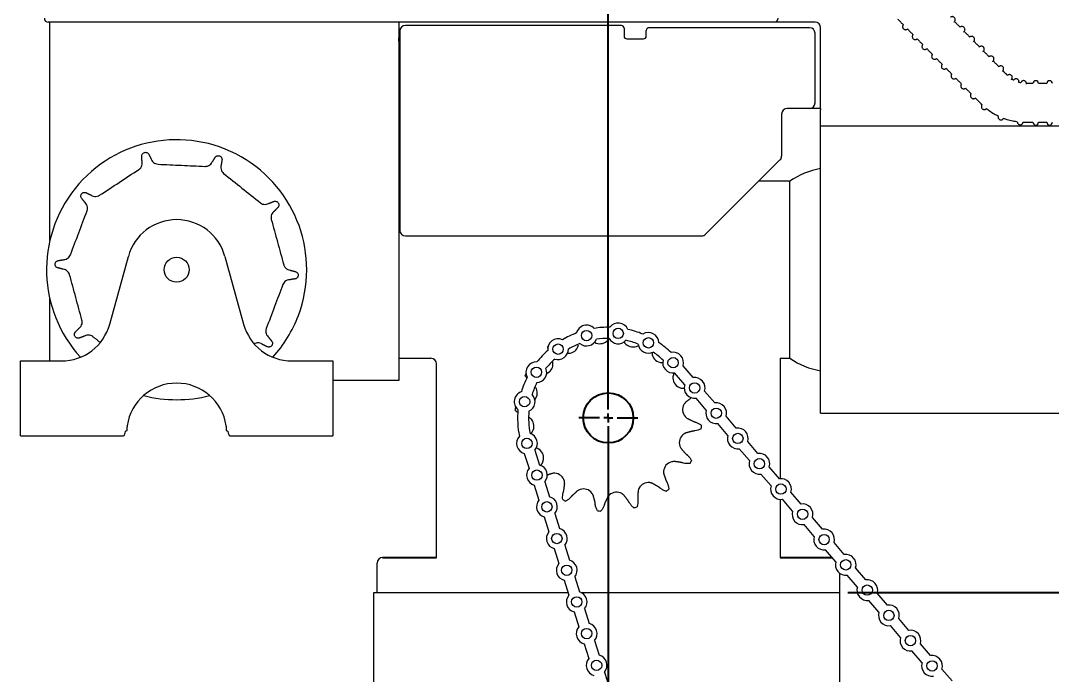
# Model space of a CAD drawing. Header units: inches. Extents: x 2 to 21.8, y 3.7 to 21.2.
# Drawn here: x 9.22 to 16.98, y 13.35 to 18.27 of the extents above; entities that cross this region are included whole.
import ezdxf

# ---------------------------------------------------------------- set-up
doc = ezdxf.new("R2010")
doc.units = ezdxf.units.IN
doc.header["$MEASUREMENT"] = 0
doc.header["$PDSIZE"] = -1
doc.layers.add('DIM', color=1, linetype='Continuous')
doc.styles.add('SLDTEXTSTYLE0', font='ARIAL.TTF', dxfattribs={"width": 0.7})
doc.dimstyles.new('SLDDIMSTYLE0', dxfattribs={"dimtxt": 0.15, "dimasz": 0.15, "dimexe": 0, "dimexo": 0.0625, "dimgap": 0.0375, "dimtad": 0, "dimtih": 1, "dimtoh": 1, "dimdec": 3, "dimlfac": 3, "dimrnd": 1e-09, "dimzin": 12, "dimdsep": 46, "dimtxsty": 'SLDTEXTSTYLE0', "dimsah": 1, "dimcen": 0.09, "dimadec": 0, "dimazin": 0, "dimtfac": 1, "dimtdec": 3, "dimtofl": 0, "dimtmove": 0, "dimatfit": 3, "dimfxl": 0, "dimtolj": 1, "dimtzin": 12, "dimarcsym": 0})

# ---------------------------------------------------------------- blocks, each defined once
blk = doc.blocks.new('*D15')
at = {"color": 0, "linetype": 'ByBlock', "lineweight": -2}
for p, q in [((9.3176, 19.2055), (9.3176, 20.3271)), ((9.4676, 20.3271), (11.1654, 20.3271)), ((13.4864, 20.3271), (11.7886, 20.3271)), ((13.6364, 15.3465), (13.6364, 20.3271))]:
    blk.add_line(p, q, dxfattribs=at)
at = {"color": 0, "linetype": 'ByBlock'}
for points in [[(9.3176, 20.3271), (9.4676, 20.3021), (9.4676, 20.3521)], [(13.6364, 20.3271), (13.4864, 20.3021), (13.4864, 20.3521)]]:
    blk.add_solid(points, dxfattribs=at)
at = {"layer": 'DEFPOINTS', "color": 0, "linetype": 'ByBlock'}
for p in [(9.3176, 19.143), (13.6364, 15.284)]:
    blk.add_point(p, dxfattribs=at)
at = {"color": 0, "linetype": 'ByBlock', "insert": (11.477, 20.3271), "char_height": 0.15, "attachment_point": 5, "style": 'SLDTEXTSTYLE0'}
blk.add_mtext('12 15/16', dxfattribs=at)
blk = doc.blocks.new('*D16')
at = {"color": 0, "linetype": 'ByBlock', "lineweight": -2}
for p, q in [((9.3176, 19.2055), (9.3176, 20.8271)), ((9.4676, 20.8271), (14.0684, 20.8271)), ((19.6141, 20.8271), (15.0133, 20.8271)), ((19.7641, 16.4019), (19.7641, 20.8271))]:
    blk.add_line(p, q, dxfattribs=at)
at = {"color": 0, "linetype": 'ByBlock'}
for points in [[(9.3176, 20.8271), (9.4676, 20.8521), (9.4676, 20.8021)], [(19.7641, 20.8271), (19.6141, 20.8521), (19.6141, 20.8021)]]:
    blk.add_solid(points, dxfattribs=at)
at = {"layer": 'DEFPOINTS', "color": 0, "linetype": 'ByBlock'}
for p in [(9.3176, 19.143), (19.7641, 16.3394)]:
    blk.add_point(p, dxfattribs=at)
at = {"color": 0, "linetype": 'ByBlock', "insert": (14.5408, 20.8271), "char_height": 0.15, "attachment_point": 5, "style": 'SLDTEXTSTYLE0'}
blk.add_mtext('31 5/16 MAX.', dxfattribs=at)
blk = doc.blocks.new('*D14')
at = {"color": 0, "linetype": 'ByBlock', "lineweight": -2}
for p, q in [((13.6364, 15.2215), (13.6364, 7.2827)), ((15.5461, 11.4092), (15.5461, 7.2827)), ((13.7864, 7.2827), (14.0634, 7.2827)), ((15.3961, 7.2827), (15.1192, 7.2827))]:
    blk.add_line(p, q, dxfattribs=at)
at = {"color": 0, "linetype": 'ByBlock'}
for points in [[(13.6364, 7.2827), (13.7864, 7.3077), (13.7864, 7.2577)], [(15.5461, 7.2827), (15.3961, 7.3077), (15.3961, 7.2577)]]:
    blk.add_solid(points, dxfattribs=at)
at = {"layer": 'DEFPOINTS', "color": 0, "linetype": 'ByBlock'}
for p in [(13.6364, 15.284), (15.5461, 11.4717)]:
    blk.add_point(p, dxfattribs=at)
at = {"color": 0, "linetype": 'ByBlock', "insert": (14.5913, 7.2827), "char_height": 0.15, "attachment_point": 5, "style": 'SLDTEXTSTYLE0'}
blk.add_mtext('4 3/4" TO 5 3/4', dxfattribs=at)
blk = doc.blocks.new('*D17')
at = {"color": 0, "linetype": 'ByBlock', "lineweight": -2}
for p, q in [((14.8274, 19.4488), (21.3378, 19.4488)), ((21.3378, 19.2988), (21.3378, 16.8253)), ((21.3378, 14.1217), (21.3378, 16.5952)), ((15.4368, 13.9717), (21.3378, 13.9717))]:
    blk.add_line(p, q, dxfattribs=at)
at = {"color": 0, "linetype": 'ByBlock'}
for points in [[(21.3378, 19.4488), (21.3628, 19.2988), (21.3128, 19.2988)], [(21.3378, 13.9717), (21.3628, 14.1217), (21.3128, 14.1217)]]:
    blk.add_solid(points, dxfattribs=at)
at = {"layer": 'DEFPOINTS', "color": 0, "linetype": 'ByBlock'}
for p in [(14.7649, 19.4488), (15.3743, 13.9717)]:
    blk.add_point(p, dxfattribs=at)
at = {"color": 0, "linetype": 'ByBlock', "insert": (21.3378, 16.7102), "char_height": 0.15, "attachment_point": 5, "style": 'SLDTEXTSTYLE0'}
blk.add_mtext('16 7/16', dxfattribs=at)
blk = doc.blocks.new('*D18')
at = {"color": 0, "linetype": 'ByBlock', "lineweight": -2}
for p, q in [((15.4368, 13.9717), (21.3378, 13.9717)), ((21.3378, 13.8217), (21.3378, 13.6285)), ((21.3378, 13.205), (21.3378, 13.3982)), ((20.2753, 13.055), (21.3378, 13.055))]:
    blk.add_line(p, q, dxfattribs=at)
at = {"color": 0, "linetype": 'ByBlock'}
for points in [[(21.3378, 13.9717), (21.3128, 13.8217), (21.3628, 13.8217)], [(21.3378, 13.055), (21.3128, 13.205), (21.3628, 13.205)]]:
    blk.add_solid(points, dxfattribs=at)
at = {"layer": 'DEFPOINTS', "color": 0, "linetype": 'ByBlock'}
for p in [(15.3743, 13.9717), (20.2128, 13.055)]:
    blk.add_point(p, dxfattribs=at)
at = {"color": 0, "linetype": 'ByBlock', "insert": (21.3378, 13.5134), "char_height": 0.15, "attachment_point": 5, "style": 'SLDTEXTSTYLE0'}
blk.add_mtext('1 3/4" TO 2 3/4', dxfattribs=at)
blk = doc.blocks.new('SW_CENTERMARKSYMBOL_0')
at = {"layer": 'DIM', "color": 0}
for p, q in [((0, 0.0667), (0, 0.2217)), ((-0.0667, 0), (-0.2217, 0)), ((0, 0), (-0.0333, 0)), ((0, 0), (0, 0.0333)), ((0, 0), (0, -0.0333)), ((0, 0), (0.0333, 0)), ((0.0667, 0), (0.2217, 0)), ((0, -0.0667), (0, -0.2217))]:
    blk.add_line(p, q, dxfattribs=at)

msp = doc.modelspace()

# ---------------------------------------------------------------- linework, layer by layer
at = {"color": 7, "linetype": 'Continuous', "lineweight": 15}
for p, q in [((13.130721, 18.262106), (9.425361, 18.262106)), ((10.688761, 18.262029), (9.437094, 18.262029)), ((9.437094, 16.618866), (9.437094, 18.262029)), ((12.002095, 18.262029), (10.855428, 18.262029)), ((12.062095, 18.262106), (12.062095, 18.143696)), ((13.129424, 18.237106), (12.110428, 18.237106)), ((13.735428, 18.237106), (13.129424, 18.237106)), ((14.883694, 18.262106), (13.130721, 18.262106)), ((15.191761, 18.262106), (14.883694, 18.262106)), ((12.068761, 18.19544), (12.068761, 16.69544)), ((13.755428, 18.217107), (13.755428, 18.157106)), ((13.922094, 18.157106), (13.922094, 18.20044)), ((14.035094, 18.22044), (13.942094, 18.22044)), ((15.150094, 18.22044), (14.035094, 18.22044)), ((15.191761, 17.654439), (15.191761, 18.178773)), ((15.233428, 17.612773), (15.233428, 18.22044)), ((12.062095, 18.118696), (12.062095, 18.143696)), ((12.062095, 18.118696), (12.062095, 15.566029)), ((13.775428, 18.137106), (13.902094, 18.137106)), ((14.940094, 17.571106), (14.940094, 17.255032)), ((15.150094, 17.612773), (14.981761, 17.612773)), ((15.201761, 17.612773), (15.150094, 17.612773)), ((15.233428, 17.612773), (15.201761, 17.612773)), ((15.233428, 17.612773), (15.233428, 17.602773)), ((15.233428, 17.104896), (15.233428, 17.602773)), ((14.927891, 17.225569), (14.368298, 16.665977)), ((15.233428, 16.399362), (15.233428, 17.104896)), ((15.003094, 16.399362), (15.003094, 17.066029)), ((12.110428, 16.653773), (14.338836, 16.653773)), ((9.886924, 15.989409), (10.027265, 16.499316)), ((10.75359, 16.499316), (10.893932, 15.989409)), ((15.003094, 15.732696), (15.003094, 16.399362)), ((15.233428, 15.319362), (15.233428, 16.399362)), ((9.437094, 15.712696), (9.437094, 16.179859)), ((9.217094, 15.225362), (9.217094, 15.712696)), ((9.217094, 15.712696), (9.523761, 15.712696)), ((11.257094, 15.712696), (11.563761, 15.712696)), ((11.563761, 15.712696), (11.563761, 15.225362)), ((12.344761, 14.234029), (12.344761, 15.690955)), ((14.274852, 15.587164), (14.198426, 15.676714)), ((14.928094, 15.732696), (14.928094, 14.827)), ((14.211464, 15.533067), (14.135039, 15.622617)), ((12.002095, 15.566029), (11.563761, 15.566029)), ((12.062095, 15.566029), (12.002095, 15.566029)), ((14.437143, 15.397002), (14.360718, 15.486552)), ((14.373756, 15.342905), (14.29733, 15.432455)), ((14.599435, 15.20684), (14.523009, 15.296391)), ((9.217094, 15.149362), (9.217094, 15.225362)), ((11.563761, 15.225362), (11.563761, 15.149362)), ((14.536047, 15.152743), (14.459622, 15.242293)), ((9.217094, 15.149362), (9.989334, 15.149362)), ((10.014101, 15.185362), (10.00665, 15.185362)), ((10.774206, 15.185362), (10.766754, 15.185362)), ((10.791521, 15.149362), (11.563761, 15.149362)), ((14.761726, 15.016679), (14.6853, 15.106229)), ((13.005088, 15.01672), (13.040318, 14.904386)), ((13.084603, 15.041657), (13.119833, 14.929323)), ((14.698339, 14.962581), (14.621913, 15.052132)), ((14.924017, 14.826517), (14.847592, 14.916067)), ((14.86063, 14.77242), (14.784205, 14.86197)), ((13.079899, 14.778176), (13.115129, 14.665842)), ((13.159414, 14.803113), (13.194643, 14.690779)), ((14.928094, 14.671325), (14.928094, 14.234029)), ((15.022922, 14.582258), (14.946496, 14.671808)), ((15.086309, 14.636355), (15.009883, 14.725905)), ((13.15471, 14.539632), (13.18994, 14.427298)), ((13.234225, 14.564569), (13.269454, 14.452235)), ((15.2486, 14.446193), (15.172175, 14.535743)), ((15.185213, 14.392096), (15.108788, 14.481646)), ((13.229521, 14.301088), (13.26475, 14.188754)), ((13.309035, 14.326025), (13.344265, 14.213691)), ((15.347505, 14.201934), (15.271079, 14.291484)), ((15.410892, 14.256032), (15.334466, 14.345582)), ((11.897594, 13.971696), (11.897594, 14.192362)), ((15.573183, 14.06587), (15.496758, 14.15542)), ((13.304332, 14.062544), (13.339561, 13.950209)), ((13.383846, 14.08748), (13.419076, 13.975146)), ((15.375261, 14.116122), (15.375261, 13.971696)), ((15.509796, 14.011773), (15.433371, 14.101323)), ((11.874344, 13.638362), (11.874344, 13.971696)), ((11.874344, 13.971696), (13.332823, 13.971696)), ((13.429248, 13.971696), (15.374344, 13.971696)), ((15.375261, 13.971696), (15.374344, 13.971696)), ((15.374344, 13.971696), (15.374344, 13.638362)), ((15.672087, 13.821611), (15.595662, 13.911161)), ((15.735475, 13.875708), (15.659049, 13.965258)), ((13.379143, 13.823999), (13.414372, 13.711665)), ((13.458657, 13.848936), (13.493887, 13.736602)), ((15.897766, 13.685546), (15.821341, 13.775097)), ((15.834379, 13.631449), (15.757953, 13.721)), ((11.874344, 11.388362), (11.874344, 13.638362)), ((13.453954, 13.585455), (13.489183, 13.473121)), ((13.533468, 13.610392), (13.568698, 13.498058)), ((15.374344, 13.638362), (15.374344, 11.388362)), ((16.060058, 13.495385), (15.983632, 13.584935)), ((15.99667, 13.441288), (15.920245, 13.530838)), ((13.608279, 13.371848), (13.643509, 13.259514)), ((16.222349, 13.305223), (16.145924, 13.394773))]:
    msp.add_line(p, q, dxfattribs=at)
for p, q in [((11.939261, 14.234029), (12.344761, 14.234029)), ((14.928094, 14.234029), (15.320114, 14.234029))]:
    msp.add_line(p, q)
at = {"color": 7, "linetype": 'Continuous', "lineweight": 15, "flags": 128}
for points in [[(9.860595, 18.262106), (9.861245, 18.262042), (9.861309, 18.262029)], [(9.94688, 18.262029), (9.946944, 18.262042), (9.947595, 18.262106)], [(13.180578, 15.81975), (13.182993, 15.821796), (13.183042, 15.821838)]]:
    msp.add_lwpolyline(points, dxfattribs=at)
at = {"color": 7, "linetype": 'Continuous', "lineweight": 15}
for centre, radius in [((10.390428, 16.399362), 0.094), ((13.473526, 15.903708), 0.039), ((13.711049, 15.920402), 0.039), ((13.2585, 15.801436), 0.039), ((13.938266, 15.849213), 0.039), ((14.1238, 15.699971), 0.039), ((13.095666, 15.627709), 0.039), ((14.286091, 15.509809), 0.039), ((13.007512, 15.40652), 0.039), ((14.448382, 15.319648), 0.039), ((13.025055, 15.092294), 0.039), ((14.610674, 15.129486), 0.039), ((14.772965, 14.939324), 0.039), ((13.099866, 14.853749), 0.039), ((14.935257, 14.749162), 0.039), ((13.174677, 14.615205), 0.039), ((15.097548, 14.559001), 0.039), ((13.249488, 14.376661), 0.039), ((15.25984, 14.368839), 0.039), ((15.422131, 14.178677), 0.039), ((13.324299, 14.138117), 0.039), ((15.584423, 13.988515), 0.039), ((13.399109, 13.899573), 0.039), ((15.746714, 13.798354), 0.039), ((13.47392, 13.661028), 0.039), ((15.909005, 13.608192), 0.039), ((13.548731, 13.422484), 0.039), ((16.071297, 13.41803), 0.039)]:
    msp.add_circle(centre, radius, dxfattribs=at)
msp.add_circle((13.636428, 15.284029), 0.188333)
for centre, radius, start, end in [((9.425361, 18.29204), 0.029933, 180, 270), ((12.110428, 18.19544), 0.041667, 90, 180), ((13.735428, 18.217106), 0.02, 0, 90), ((14.883694, 18.29204), 0.029933, 270, 0), ((15.191761, 18.22044), 0.041667, 0, 90), ((13.775428, 18.157106), 0.02, 180, 270), ((13.902094, 18.157106), 0.02, 270, 0), ((13.942094, 18.20044), 0.02, 90, 180), ((15.150094, 18.178773), 0.041667, 0, 90), ((16.851238, 17.800713), 0.020833, 0, 180), ((16.955404, 17.800713), 0.020833, 0, 180), ((15.150094, 17.65444), 0.041667, 270, 0), ((14.981761, 17.571106), 0.041667, 90, 180), ((16.851238, 17.509046), 0.020833, 180, 0), ((16.955404, 17.509046), 0.020833, 180, 0), ((10.390428, 16.399362), 0.978277, 339.3373624, 222.3018131), ((14.898428, 17.255032), 0.041667, 315, 0), ((15.325071, 16.604795), 0.5625, 99.3765185, 124.9179749), ((10.390428, 16.399362), 0.376667, 15.3884768, 164.6115232), ((12.110428, 16.69544), 0.041667, 180, 270), ((14.338835, 16.69544), 0.041667, 270, 315), ((9.523761, 16.089362), 0.376667, 270, 344.6115232), ((11.257094, 16.089362), 0.376667, 195.3884768, 270), ((10.390428, 16.399362), 0.978277, 317.6981869, 339.3373624), ((13.711049, 15.920402), 0.078167, 22.612119, 144.0120177), ((13.636428, 15.284029), 0.6824, 110.4617213, 120.4124154), ((13.473526, 15.903708), 0.078167, 44.0287857, 165.4286844), ((13.636428, 15.284029), 0.6824, 89.0450547, 98.9957488), ((13.636428, 15.284029), 0.6824, 67.628388, 77.5790821), ((13.938266, 15.849213), 0.078167, 1.1954524, 122.5953511), ((13.2585, 15.801436), 0.078167, 65.4454524, 186.8453511), ((13.636428, 15.284029), 0.599067, 110.8478423, 120.0262945), ((13.473526, 15.903708), 0.078167, 229.9485485, 339.5089216), ((13.573754, 15.921685), 0.079058, 239.8607019, 311.3661032), ((13.636428, 15.284029), 0.599067, 89.4311756, 98.6096278), ((13.711049, 15.920402), 0.078167, 208.5318818, 318.0922549), ((13.822546, 15.897131), 0.079057, 217.3607019, 288.8661032), ((13.636428, 15.284029), 0.599067, 68.014509, 77.1929611), ((13.938266, 15.849213), 0.078167, 187.1152152, 296.6755883), ((13.636428, 15.284029), 0.6824, 46.2117213, 56.1624154), ((13.636428, 15.284029), 0.6824, 131.878388, 141.8290821), ((13.2585, 15.801436), 0.078167, 251.3652152, 0.9255883), ((13.334505, 15.849163), 0.079058, 266.8532335, 333.8661032), ((14.043002, 15.779237), 0.079058, 194.8607019, 266.3661032), ((13.636428, 15.284029), 0.599067, 46.5978423, 55.7762945), ((14.1238, 15.699971), 0.078167, 342.6904337, 101.1786844), ((12.303094, 15.691029), 0.041667, 0, 90), ((13.095666, 15.627709), 0.078167, 86.862119, 208.2620177), ((13.636428, 15.284029), 0.599067, 132.264509, 141.4429611), ((13.14122, 15.690603), 0.079057, 293.9150693, 356.3661032), ((14.1238, 15.699971), 0.078167, 165.6985485, 278.2670364), ((15.325071, 16.19393), 0.5625, 235.0820251, 260.6234798), ((13.636428, 15.284029), 0.703417, 151.5483322, 152.8947918), ((13.095666, 15.627709), 0.078167, 272.7818818, 22.3422549), ((14.201561, 15.585952), 0.079058, 172.3607019, 243.8661032), ((10.390428, 15.169362), 0.376667, 8.5500077, 171.4499923), ((13.636428, 15.284029), 0.6824, 153.2950547, 163.2457488), ((13.636428, 15.284029), 0.599067, 153.6811756, 162.8596278), ((14.286091, 15.509809), 0.078167, 162.6904337, 278.2670364), ((14.286091, 15.509809), 0.078167, 342.6904337, 98.2670364), ((10.390428, 16.399362), 0.978277, 255.3242959, 284.6757041), ((13.007512, 15.40652), 0.078167, 108.2787857, 229.6786844), ((13.007512, 15.40652), 0.078167, 294.1985485, 43.7589216), ((13.023326, 15.470147), 0.079058, 320.6911741, 18.8661032), ((13.636428, 15.284029), 0.703417, 173.3320134, 175.3947918), ((14.274084, 15.346702), 0.079058, 149.8607019, 221.3661032), ((14.448382, 15.319648), 0.078167, 342.6904337, 98.2670364), ((13.636428, 15.284029), 0.6824, 174.7117213, 191.679193), ((13.636428, 15.284029), 0.599067, 175.0978423, 191.2930721), ((14.448382, 15.319648), 0.078167, 162.6904337, 278.2670364), ((12.998771, 15.221356), 0.079058, 329.8607019, 41.3661032), ((13.636428, 15.284029), 0.703417, 353.3320134, 355.3947918), ((13.025055, 15.092294), 0.078167, 136.71223, 255.2004807), ((13.025055, 15.092294), 0.078167, 319.623878, 72.1923659), ((14.249529, 15.097911), 0.079058, 127.3607019, 198.8661032), ((14.610674, 15.129486), 0.078167, 162.6904337, 278.2670364), ((14.610674, 15.129486), 0.078167, 342.6904337, 98.2670364), ((13.071294, 14.982106), 0.079057, 352.3607019, 63.8661032), ((14.772965, 14.939324), 0.078167, 342.6904337, 98.2670364), ((13.099866, 14.853749), 0.078167, 139.623878, 255.2004807), ((13.099866, 14.853749), 0.078167, 319.623878, 75.2004807), ((14.131636, 14.877455), 0.079058, 104.8607019, 176.3661032), ((13.636428, 15.284029), 0.703417, 330.8320134, 332.8947918), ((14.772965, 14.939324), 0.078167, 162.6904337, 278.2670364), ((13.229853, 14.788821), 0.079057, 14.8607019, 86.3661032), ((14.935257, 14.749162), 0.078167, 342.6904337, 98.2670364), ((13.45031, 14.670927), 0.079057, 37.3607019, 108.8661032), ((13.938351, 14.718895), 0.079058, 82.3607019, 153.8661032), ((13.636428, 15.284029), 0.703417, 308.3320134, 310.3947918), ((14.935257, 14.749162), 0.078167, 162.6904337, 278.2670364), ((13.174677, 14.615205), 0.078167, 139.623878, 255.2004807), ((13.174677, 14.615205), 0.078167, 319.623878, 75.2004807), ((13.636428, 15.284029), 0.703417, 240.8320134, 242.8947918), ((13.699101, 14.646373), 0.079058, 59.8607019, 131.3661032), ((13.636428, 15.284029), 0.703417, 285.8320134, 287.8947918), ((15.097548, 14.559001), 0.078167, 342.6904337, 98.2670364), ((13.636428, 15.284029), 0.703417, 263.3320134, 265.3947918), ((15.097548, 14.559001), 0.078167, 162.6904337, 278.2670364), ((13.249488, 14.376661), 0.078167, 319.623878, 75.2004807), ((15.25984, 14.368839), 0.078167, 342.6904337, 98.2670364), ((13.249488, 14.376661), 0.078167, 139.623878, 255.2004807), ((15.25984, 14.368839), 0.078167, 162.6904337, 278.2670364), ((11.939261, 14.192362), 0.041667, 90, 180), ((13.324299, 14.138117), 0.078167, 319.623878, 75.2004807), ((15.422131, 14.178677), 0.078167, 162.6904337, 278.2670364), ((15.422131, 14.178677), 0.078167, 342.6904337, 98.2670364), ((13.324299, 14.138117), 0.078167, 139.623878, 255.2004807), ((15.584423, 13.988515), 0.078167, 342.6904337, 98.2670364), ((13.399109, 13.899573), 0.078167, 319.623878, 75.2004807), ((15.584423, 13.988515), 0.078167, 162.6904337, 278.2670364), ((13.399109, 13.899573), 0.078167, 139.623878, 255.2004807), ((15.746714, 13.798354), 0.078167, 162.6904337, 278.2670364), ((15.746714, 13.798354), 0.078167, 342.6904337, 98.2670364), ((13.47392, 13.661028), 0.078167, 319.623878, 75.2004807), ((13.47392, 13.661028), 0.078167, 139.623878, 255.2004807), ((15.909005, 13.608192), 0.078167, 342.6904337, 98.2670364), ((15.909005, 13.608192), 0.078167, 162.6904337, 278.2670364), ((13.548731, 13.422484), 0.078167, 139.623878, 255.2004807), ((13.548731, 13.422484), 0.078167, 319.623878, 75.2004807), ((16.071297, 13.41803), 0.078167, 162.6904337, 278.2670364), ((16.071297, 13.41803), 0.078167, 342.6904337, 98.2670364)]:
    msp.add_arc(centre, radius, start, end, dxfattribs=at)
for centre, start_param, end_param in [((9.989334, 15.225362), 3.14159265, 4.15812715), ((10.791521, 15.225362), 2.12505816, 3.14159265)]:
    msp.add_ellipse(centre, major_axis=(0, 0.076), ratio=0.26794919, start_param=start_param, end_param=end_param, dxfattribs=at)
for points in [[(9.614094, 18.262106), (9.614094, 18.262029)], [(9.677428, 18.262029), (9.677428, 18.262106)], [(15.812632, 18.285949), (15.856345, 18.241449)], [(16.282982, 18.223338), (16.239269, 18.267839)], [(15.885487, 18.211782), (15.9292, 18.167282)], [(16.355836, 18.149171), (16.312123, 18.193671)], [(15.958342, 18.137615), (16.002055, 18.093115)], [(16.428691, 18.075004), (16.384978, 18.119504)], [(16.031197, 18.063448), (16.07491, 18.018948)], [(16.501546, 18.000837), (16.457833, 18.045338)], [(16.104052, 17.989281), (16.147765, 17.944781)], [(16.574401, 17.926671), (16.530688, 17.971171)], [(16.176907, 17.915114), (16.22062, 17.870613)], [(16.639107, 17.860799), (16.603543, 17.897004)], [(16.249762, 17.840947), (16.293475, 17.796446)], [(16.685083, 17.824837), (16.670386, 17.834297)], [(16.739854, 17.804546), (16.722965, 17.809041)], [(16.830404, 17.800713), (16.78085, 17.800713)], [(16.934571, 17.800713), (16.872071, 17.800713)], [(16.322617, 17.76678), (16.36633, 17.72228)], [(16.395472, 17.692613), (16.434875, 17.6525)], [(16.434875, 17.6525), (16.447793, 17.639837)], [(16.029094, 17.479362), (15.233428, 17.479362)], [(18.252428, 17.479362), (16.029094, 17.479362)], [(16.754609, 17.509575), (16.777152, 17.509046)], [(16.777152, 17.509046), (16.830404, 17.509046)], [(16.872071, 17.509046), (16.934571, 17.509046)], [(10.130141, 17.212697), (10.127702, 17.257185)], [(10.178763, 17.271189), (10.199361, 17.231682)], [(10.657918, 17.210357), (10.682093, 17.247782)], [(10.731634, 17.229099), (10.725076, 17.185029)], [(15.003094, 17.066029), (14.76835, 17.066029)], [(9.701785, 16.904371), (9.673662, 16.938929)], [(9.70674, 16.980272), (9.746626, 16.960417)], [(11.083522, 16.898243), (11.125079, 16.914312)], [(11.154177, 16.870077), (11.122968, 16.838279)], [(9.495863, 16.467466), (9.539802, 16.474847)], [(9.536467, 16.403149), (9.493403, 16.414577)], [(11.244388, 16.395575), (11.287452, 16.384148)], [(11.284993, 16.331259), (11.241054, 16.323877)], [(9.626679, 15.928648), (9.657888, 15.960446)], [(9.697333, 15.900481), (9.655777, 15.884413)], [(9.815766, 15.851674), (9.76091, 15.895563)], [(11.074116, 15.818453), (11.03423, 15.838308)], [(11.07907, 15.894353), (11.107193, 15.859796)], [(13.639955, 15.878469), (13.642179, 15.883052)], [(13.755333, 15.856855), (13.759708, 15.849156)], [(13.96395, 15.780115), (13.966589, 15.758961)], [(12.062095, 15.732696), (12.303094, 15.732696)], [(14.037991, 15.700338), (14.047129, 15.700496)], [(14.928094, 15.732696), (15.003094, 15.732696)], [(14.128862, 15.617016), (14.123205, 15.596462)], [(14.132208, 15.622721), (14.128862, 15.617016)], [(14.186969, 15.508253), (14.208798, 15.506961)], [(12.937769, 15.365707), (12.94165, 15.367385)], [(14.218807, 15.403222), (14.205714, 15.386397)], [(14.259891, 15.434309), (14.218807, 15.403222)], [(14.262554, 15.435838), (14.259891, 15.434309)], [(15.233428, 15.319362), (16.029094, 15.319362)], [(16.029094, 15.319362), (19.180761, 15.319362)], [(14.230868, 15.280502), (14.277219, 15.258009)], [(14.277219, 15.258009), (14.2942, 15.252282)], [(13.054049, 15.164836), (13.067141, 15.181661)], [(14.220089, 15.171282), (14.201555, 15.160749)], [(14.269943, 15.184281), (14.220089, 15.171282)], [(14.287715, 15.186578), (14.269943, 15.184281)], [(14.184269, 15.053288), (14.218484, 15.014769)], [(14.218484, 15.014769), (14.231981, 15.00298)], [(13.128692, 14.924948), (13.143993, 14.951042)], [(13.143993, 14.951042), (13.14965, 14.971596)], [(14.132514, 14.956507), (14.11136, 14.953868)], [(14.183547, 14.949438), (14.132514, 14.956507)], [(14.200846, 14.944759), (14.183547, 14.949438)], [(13.213601, 14.86619), (13.17675, 14.853419)], [(14.054267, 14.861202), (14.071137, 14.812522)], [(13.301837, 14.736909), (13.308906, 14.787943)], [(13.308906, 14.787943), (13.306266, 14.809097)], [(13.969414, 14.791594), (13.94886, 14.797251)], [(14.013858, 14.765534), (13.969414, 14.791594)], [(14.028049, 14.754591), (14.013858, 14.765534)], [(14.071137, 14.812522), (14.079094, 14.796466)], [(13.297158, 14.719611), (13.301837, 14.736909)], [(13.367168, 14.701972), (13.355379, 14.688476)], [(13.405687, 14.736187), (13.367168, 14.701972)], [(13.523681, 14.700368), (13.513147, 14.718902)], [(13.536679, 14.650514), (13.523681, 14.700368)], [(13.632901, 14.689588), (13.610407, 14.643237)], [(13.755621, 14.70165), (13.738796, 14.714742)], [(13.786708, 14.660565), (13.755621, 14.70165)], [(13.860652, 14.733488), (13.857608, 14.682057)], [(13.857608, 14.682057), (13.858816, 14.664178)], [(13.538976, 14.632742), (13.536679, 14.650514)], [(13.610407, 14.643237), (13.604681, 14.626257)], [(13.795631, 14.645025), (13.786708, 14.660565)]]:
    msp.add_open_spline(points, degree=1, dxfattribs=at)
for points, knots in [([(15.855907, 18.243595), (15.854765, 18.241954), (15.852911, 18.239288), (15.850884, 18.234456), (15.849596, 18.228494), (15.850276, 18.220944), (15.854052, 18.213426), (15.860425, 18.208012), (15.867513, 18.205595), (15.873717, 18.205474), (15.878706, 18.206575), (15.882817, 18.208245), (15.885157, 18.209598), (15.886495, 18.210371)], [0, 0, 0, 0, 0.1511771, 0.24560165, 0.32603936, 0.40750502, 0.49316557, 0.57953354, 0.65633379, 0.7248314, 0.79451151, 0.88251396, 1, 1, 1, 1]), ([(16.236889, 18.261364), (16.23727, 18.261855), (16.239963, 18.265332), (16.242042, 18.268737), (16.244714, 18.274722), (16.246006, 18.28071), (16.245366, 18.288241), (16.24163, 18.295773), (16.23528, 18.301225), (16.22819, 18.303678), (16.221968, 18.303822), (16.216965, 18.302731), (16.213048, 18.301154), (16.21087, 18.299904), (16.209695, 18.29923)], [0, 0, 0, 0, 0.03424939, 0.24240417, 0.33038754, 0.4031101, 0.47684303, 0.5544004, 0.63264454, 0.70237193, 0.76445319, 0.82748428, 0.90694609, 1, 1, 1, 1]), ([(15.928762, 18.169428), (15.92762, 18.167788), (15.925766, 18.165122), (15.923739, 18.160289), (15.922451, 18.154327), (15.923131, 18.146777), (15.926907, 18.139259), (15.93328, 18.133845), (15.940368, 18.131428), (15.946572, 18.131307), (15.951561, 18.132407), (15.955672, 18.134078), (15.958012, 18.13543), (15.95935, 18.136204)], [0, 0, 0, 0, 0.15117636, 0.24560408, 0.32604146, 0.40750685, 0.49316674, 0.5795344, 0.65633476, 0.72483253, 0.79451207, 0.88251421, 1, 1, 1, 1]), ([(16.309744, 18.187198), (16.310125, 18.187689), (16.312818, 18.191164), (16.314897, 18.19457), (16.317569, 18.200555), (16.318861, 18.206543), (16.318221, 18.214075), (16.314484, 18.221606), (16.308135, 18.227058), (16.301044, 18.229511), (16.294823, 18.229655), (16.28982, 18.228564), (16.285903, 18.226987), (16.283725, 18.225737), (16.28255, 18.225062)], [0, 0, 0, 0, 0.03424699, 0.2424023, 0.33038584, 0.40310851, 0.47684708, 0.55439932, 0.6326435, 0.70237122, 0.76445265, 0.82748388, 0.90694588, 1, 1, 1, 1]), ([(16.001617, 18.095261), (16.000475, 18.09362), (15.998621, 18.090955), (15.996594, 18.086122), (15.995305, 18.08016), (15.995986, 18.07261), (15.999762, 18.065091), (16.006135, 18.059678), (16.013223, 18.057261), (16.019427, 18.05714), (16.024416, 18.05824), (16.028527, 18.059911), (16.030867, 18.061263), (16.032205, 18.062037)], [0, 0, 0, 0, 0.15117641, 0.24560401, 0.32604146, 0.40750083, 0.49316664, 0.57953433, 0.6563347, 0.72483245, 0.79451204, 0.8825142, 1, 1, 1, 1]), ([(16.382599, 18.113031), (16.38298, 18.113522), (16.385673, 18.116999), (16.387752, 18.120403), (16.390424, 18.126388), (16.391716, 18.132376), (16.391076, 18.139908), (16.38734, 18.14744), (16.38099, 18.15289), (16.373899, 18.155344), (16.367678, 18.155488), (16.362675, 18.154397), (16.358758, 18.15282), (16.35658, 18.15157), (16.355405, 18.150895)], [0, 0, 0, 0, 0.03424931, 0.24240211, 0.33038551, 0.40310809, 0.47684657, 0.55440408, 0.63264399, 0.70237179, 0.76445311, 0.82748412, 0.90694607, 1, 1, 1, 1]), ([(16.455454, 18.038864), (16.455835, 18.039355), (16.458528, 18.042832), (16.460607, 18.046235), (16.463279, 18.052221), (16.464571, 18.058209), (16.463931, 18.065741), (16.460195, 18.073273), (16.453845, 18.078724), (16.446754, 18.081177), (16.440533, 18.081322), (16.43553, 18.080229), (16.431613, 18.078654), (16.429435, 18.077403), (16.42826, 18.076728)], [0, 0, 0, 0, 0.03424918, 0.24240128, 0.33038733, 0.40310528, 0.47684347, 0.5544007, 0.63264448, 0.70237186, 0.76445295, 0.82748465, 0.90694512, 1, 1, 1, 1]), ([(16.074472, 18.021094), (16.07333, 18.019453), (16.071476, 18.016788), (16.069449, 18.011955), (16.06816, 18.005993), (16.068841, 17.998443), (16.072617, 17.990924), (16.07899, 17.985511), (16.086078, 17.983094), (16.092282, 17.982972), (16.097271, 17.984073), (16.101382, 17.985744), (16.103722, 17.987097), (16.10506, 17.98787)], [0, 0, 0, 0, 0.15117629, 0.24560379, 0.3260411, 0.40750034, 0.49316624, 0.57953378, 0.65633367, 0.72483172, 0.79451088, 0.88251312, 1, 1, 1, 1]), ([(16.528309, 17.964697), (16.52869, 17.965188), (16.531383, 17.968664), (16.533462, 17.972068), (16.536133, 17.978054), (16.537426, 17.984041), (16.536786, 17.991574), (16.53305, 17.999105), (16.5267, 18.004557), (16.519609, 18.00701), (16.513388, 18.007155), (16.508385, 18.006062), (16.504468, 18.004487), (16.502289, 18.003236), (16.501115, 18.002561)], [0, 0, 0, 0, 0.03424919, 0.24240125, 0.33038731, 0.40310529, 0.47684349, 0.55440072, 0.63264443, 0.70237181, 0.76445298, 0.82748455, 0.90694512, 1, 1, 1, 1]), ([(16.147327, 17.946927), (16.146185, 17.945286), (16.144331, 17.942621), (16.142304, 17.937788), (16.141015, 17.931826), (16.141696, 17.924276), (16.145472, 17.916757), (16.151845, 17.911343), (16.158933, 17.908928), (16.165137, 17.908805), (16.170126, 17.909907), (16.174237, 17.911577), (16.176577, 17.91293), (16.177915, 17.913703)], [0, 0, 0, 0, 0.15117667, 0.2456044, 0.32604186, 0.40750133, 0.49316723, 0.57953502, 0.65633292, 0.7248314, 0.7945116, 0.88251406, 1, 1, 1, 1]), ([(16.601164, 17.890529), (16.601545, 17.891021), (16.604238, 17.894497), (16.606317, 17.897902), (16.608988, 17.903887), (16.61028, 17.909874), (16.609641, 17.917407), (16.605904, 17.924938), (16.599555, 17.93039), (16.592464, 17.932843), (16.586243, 17.932987), (16.58124, 17.931896), (16.577323, 17.93032), (16.575144, 17.929069), (16.573969, 17.928394)], [0, 0, 0, 0, 0.03424925, 0.2424036, 0.33038671, 0.40310472, 0.47684295, 0.55440021, 0.63264396, 0.70237145, 0.76445258, 0.82748339, 0.90694511, 1, 1, 1, 1]), ([(16.220181, 17.87276), (16.21904, 17.871119), (16.217186, 17.868453), (16.215159, 17.863621), (16.21387, 17.857659), (16.214551, 17.850109), (16.218327, 17.84259), (16.2247, 17.837176), (16.231788, 17.834761), (16.237992, 17.834639), (16.242981, 17.83574), (16.247092, 17.83741), (16.249432, 17.838763), (16.25077, 17.839536)], [0, 0, 0, 0, 0.15117659, 0.24560098, 0.32604322, 0.40750264, 0.49316851, 0.57953624, 0.65633409, 0.72483227, 0.79451186, 0.88251407, 1, 1, 1, 1]), ([(16.669212, 17.829003), (16.669523, 17.829487), (16.670959, 17.83172), (16.67237, 17.834644), (16.674169, 17.839083), (16.675281, 17.844792), (16.674646, 17.851975), (16.671165, 17.859266), (16.664984, 17.864843), (16.657788, 17.867473), (16.651311, 17.86762), (16.646224, 17.866421), (16.642197, 17.864599), (16.639779, 17.86318), (16.638397, 17.862117), (16.638065, 17.861861)], [0, 0, 0, 0, 0.03756723, 0.17339591, 0.27386607, 0.35292653, 0.42841627, 0.50914237, 0.59183356, 0.66920923, 0.73510845, 0.79833455, 0.86961057, 0.96860991, 1, 1, 1, 1]), ([(16.293036, 17.798593), (16.291895, 17.796952), (16.290041, 17.794286), (16.288014, 17.789454), (16.286725, 17.783492), (16.287406, 17.775942), (16.291182, 17.768424), (16.297555, 17.763009), (16.304643, 17.760594), (16.310847, 17.760472), (16.315836, 17.761573), (16.319947, 17.763243), (16.322287, 17.764596), (16.323625, 17.765369)], [0, 0, 0, 0, 0.15117673, 0.24560135, 0.32604372, 0.40750327, 0.49316335, 0.5795356, 0.65633377, 0.72483187, 0.79451159, 0.88251394, 1, 1, 1, 1]), ([(16.723592, 17.808632), (16.723772, 17.809278), (16.724231, 17.810921), (16.724641, 17.814073), (16.724257, 17.819966), (16.721915, 17.826253), (16.71728, 17.831926), (16.710473, 17.835841), (16.703121, 17.836926), (16.696792, 17.835739), (16.692136, 17.833471), (16.688941, 17.83097), (16.686683, 17.828576), (16.685458, 17.827006), (16.68487, 17.826082), (16.684718, 17.825843)], [0, 0, 0, 0, 0.07341096, 0.18677614, 0.26958061, 0.34737998, 0.43538999, 0.52797244, 0.61995363, 0.69397326, 0.75873845, 0.81760494, 0.87868049, 0.96862541, 1, 1, 1, 1]), ([(16.780848, 17.795487), (16.780903, 17.796336), (16.781043, 17.798506), (16.781082, 17.799958), (16.781097, 17.801607), (16.780997, 17.803373), (16.780668, 17.805793), (16.779599, 17.809577), (16.776997, 17.814308), (16.772282, 17.818944), (16.76562, 17.822061), (16.758223, 17.822641), (16.751675, 17.820828), (16.746804, 17.817711), (16.743532, 17.81422), (16.741581, 17.811018), (16.740685, 17.808886), (16.740473, 17.808202), (16.74045, 17.808129)], [0, 0, 0, 0, 0.09378396, 0.2396719, 0.31063244, 0.3450229, 0.37595366, 0.42093444, 0.48217547, 0.55773783, 0.64018794, 0.72494041, 0.80219937, 0.86492654, 0.91807282, 0.96237214, 0.99595971, 1, 1, 1, 1]), ([(16.365891, 17.724426), (16.36475, 17.722785), (16.362896, 17.720119), (16.360869, 17.715287), (16.35958, 17.709325), (16.360261, 17.701775), (16.364037, 17.694257), (16.37041, 17.688842), (16.377498, 17.686427), (16.383702, 17.686305), (16.388691, 17.687406), (16.392802, 17.689076), (16.395142, 17.690429), (16.39648, 17.691202)], [0, 0, 0, 0, 0.15117677, 0.24560135, 0.32604375, 0.40750329, 0.49316346, 0.57953571, 0.65633388, 0.72483197, 0.79451154, 0.88251397, 1, 1, 1, 1]), ([(16.447831, 17.64323), (16.446628, 17.64125), (16.444797, 17.638237), (16.442971, 17.633422), (16.441852, 17.628056), (16.442351, 17.620972), (16.445654, 17.61364), (16.451724, 17.607907), (16.458926, 17.605111), (16.46548, 17.604857), (16.470634, 17.606011), (16.474714, 17.607795), (16.477721, 17.609636), (16.479646, 17.61101), (16.480525, 17.611673)], [0, 0, 0, 0, 0.068651619, 0.104494796, 0.135528994, 0.16528963, 0.197112699, 0.229808814, 0.260781932, 0.28697437, 0.311958457, 0.339755614, 0.37816592, 0.411062035, 0.411062035, 0.411062035, 0.411062035]), ([(16.478612, 17.613137), (16.486034, 17.607457), (16.505242, 17.592758), (16.536046, 17.573138), (16.560243, 17.560956), (16.571178, 17.555451)], [0, 0, 0, 0, 0.25659195, 0.66407473, 1, 1, 1, 1]), ([(16.569171, 17.553167), (16.568946, 17.552202), (16.56856, 17.55055), (16.568409, 17.546089), (16.569425, 17.540519), (16.572451, 17.534515), (16.577966, 17.529293), (16.585113, 17.526376), (16.592171, 17.526179), (16.597924, 17.527829), (16.60207, 17.530257), (16.604874, 17.532712), (16.607007, 17.53515), (16.608411, 17.53714), (16.60933, 17.53858), (16.609712, 17.539201)], [0, 0, 0, 0, 0.045507127, 0.077933283, 0.106268967, 0.13967767, 0.176228737, 0.213736261, 0.248004158, 0.276457218, 0.301759856, 0.325234229, 0.352053295, 0.39635932, 0.428910293, 0.428910293, 0.428910293, 0.428910293]), ([(16.608214, 17.539733), (16.617021, 17.536605), (16.639826, 17.528504), (16.675162, 17.519278), (16.701927, 17.5151), (16.714009, 17.513213)], [0, 0, 0, 0, 0.25659932, 0.66439578, 1, 1, 1, 1]), ([(16.713307, 17.50869), (16.713334, 17.508418), (16.713425, 17.507525), (16.714072, 17.504487), (16.716034, 17.499908), (16.720147, 17.494932), (16.72629, 17.491168), (16.733676, 17.489697), (16.74069, 17.490867), (16.746149, 17.493753), (16.74985, 17.497183), (16.752189, 17.500557), (16.753473, 17.503371), (16.75407, 17.505198), (16.754309, 17.506104), (16.754372, 17.506402), (16.754386, 17.506466)], [0, 0, 0, 0, 0.0225311, 0.07366917, 0.16019086, 0.26531334, 0.37970814, 0.50071019, 0.61995474, 0.71472283, 0.7944898, 0.86169172, 0.91469477, 0.95279909, 0.98993366, 1, 1, 1, 1]), ([(10.127702, 17.257185), (10.128314, 17.260318), (10.129526, 17.266527), (10.135207, 17.274559), (10.143043, 17.280313), (10.152358, 17.283103), (10.162003, 17.282666), (10.170917, 17.279094), (10.176184, 17.274574), (10.178415, 17.271645), (10.178763, 17.271189)], [0, 0, 0, 0, 0.14376048, 0.28488108, 0.42260592, 0.5581375, 0.69384203, 0.83195962, 0.97383225, 1, 1, 1, 1]), ([(10.199361, 17.231682), (10.200718, 17.228341), (10.204455, 17.21914), (10.215139, 17.20654), (10.23147, 17.196124), (10.244051, 17.194305), (10.250353, 17.193394)], [0, 0, 0, 0, 0.15997112, 0.44043818, 0.71969063, 1, 1, 1, 1]), ([(10.682093, 17.247782), (10.68443, 17.249957), (10.689061, 17.254267), (10.698378, 17.257427), (10.708099, 17.257475), (10.717275, 17.254257), (10.724822, 17.248235), (10.729933, 17.240105), (10.731537, 17.233352), (10.731621, 17.229672), (10.731634, 17.229099)], [0, 0, 0, 0, 0.14376178, 0.28488564, 0.42260348, 0.55812838, 0.69383821, 0.83196026, 0.97383137, 1, 1, 1, 1]), ([(9.810385, 16.959413), (9.859596, 16.991785), (9.958074, 17.056565), (10.056552, 17.121344), (10.105818, 17.153752)], [0, 0, 0, 0, 0.49972337, 1, 1, 1, 1]), ([(10.105818, 17.153752), (10.108475, 17.155706), (10.116295, 17.161455), (10.125968, 17.174743), (10.132226, 17.193426), (10.130835, 17.206281), (10.130141, 17.212697)], [0, 0, 0, 0, 0.14628044, 0.43046074, 0.71573569, 1, 1, 1, 1]), ([(10.250353, 17.193394), (10.309193, 17.190657), (10.42694, 17.185181), (10.544686, 17.179705), (10.603592, 17.176966)], [0, 0, 0, 0, 0.49972381, 1, 1, 1, 1]), ([(10.603592, 17.176966), (10.60689, 17.176985), (10.616596, 17.17704), (10.632232, 17.182104), (10.648277, 17.193541), (10.654708, 17.204758), (10.657918, 17.210357)], [0, 0, 0, 0, 0.14628701, 0.43046354, 0.71573548, 1, 1, 1, 1]), ([(10.725076, 17.185029), (10.72421, 17.181528), (10.721826, 17.171888), (10.723064, 17.155414), (10.730153, 17.137389), (10.739261, 17.128522), (10.743824, 17.124081)], [0, 0, 0, 0, 0.15997098, 0.44044009, 0.71969182, 1, 1, 1, 1]), ([(10.743824, 17.124081), (10.789819, 17.087281), (10.88186, 17.013642), (10.9739, 16.940002), (11.019945, 16.903162)], [0, 0, 0, 0, 0.49972432, 1, 1, 1, 1]), ([(9.673662, 16.938929), (9.672316, 16.941823), (9.669647, 16.947559), (9.669522, 16.957397), (9.672481, 16.966657), (9.678375, 16.97439), (9.686436, 16.979705), (9.695746, 16.982055), (9.702664, 16.981493), (9.706191, 16.980436), (9.70674, 16.980272)], [0, 0, 0, 0, 0.14376286, 0.28488968, 0.42260573, 0.55813338, 0.69383649, 0.83195792, 0.97382724, 1, 1, 1, 1]), ([(9.746626, 16.960417), (9.749688, 16.958511), (9.758119, 16.953264), (9.77417, 16.949351), (9.793504, 16.950523), (9.804751, 16.956446), (9.810385, 16.959413)], [0, 0, 0, 0, 0.15996864, 0.44043664, 0.71969659, 1, 1, 1, 1]), ([(11.125079, 16.914312), (11.128248, 16.914698), (11.134527, 16.915462), (11.143922, 16.912542), (11.151816, 16.906868), (11.157347, 16.898871), (11.159913, 16.889563), (11.15927, 16.879981), (11.156598, 16.873575), (11.154503, 16.870548), (11.154177, 16.870077)], [0, 0, 0, 0, 0.14375923, 0.2848836, 0.4226018, 0.55813138, 0.69383596, 0.83195981, 0.97383444, 1, 1, 1, 1]), ([(9.591974, 16.511512), (9.612759, 16.566627), (9.654353, 16.676919), (9.695946, 16.78721), (9.716754, 16.842386)], [0, 0, 0, 0, 0.49972358, 1, 1, 1, 1]), ([(9.716754, 16.842386), (9.717756, 16.845529), (9.720702, 16.854777), (9.720719, 16.871213), (9.714799, 16.890006), (9.706118, 16.899588), (9.701785, 16.904371)], [0, 0, 0, 0, 0.14628443, 0.43046514, 0.71572732, 1, 1, 1, 1]), ([(11.019945, 16.903162), (11.022625, 16.901238), (11.030509, 16.895578), (11.046136, 16.890484), (11.065838, 16.890306), (11.077634, 16.895601), (11.083522, 16.898243)], [0, 0, 0, 0, 0.14628473, 0.43046263, 0.71573666, 1, 1, 1, 1]), ([(11.122968, 16.838279), (11.120209, 16.835955), (11.112614, 16.829558), (11.103932, 16.815503), (11.099072, 16.796753), (11.10123, 16.784226), (11.102311, 16.777951)], [0, 0, 0, 0, 0.15997808, 0.44043558, 0.71969774, 1, 1, 1, 1]), ([(11.102311, 16.777951), (11.117891, 16.721144), (11.149069, 16.607469), (11.180247, 16.493793), (11.195844, 16.436924)], [0, 0, 0, 0, 0.49972357, 1, 1, 1, 1]), ([(9.493403, 16.414577), (9.490613, 16.416127), (9.485083, 16.419199), (9.479198, 16.427084), (9.476149, 16.436314), (9.476373, 16.446035), (9.479769, 16.455074), (9.485921, 16.462447), (9.491848, 16.466059), (9.495322, 16.467277), (9.495863, 16.467466)], [0, 0, 0, 0, 0.14376194, 0.28488646, 0.4226073, 0.55813046, 0.69384661, 0.83196213, 0.97383268, 1, 1, 1, 1]), ([(9.539802, 16.474847), (9.5434, 16.475106), (9.553304, 16.475817), (9.568589, 16.482085), (9.583542, 16.494397), (9.58916, 16.5058), (9.591974, 16.511512)], [0, 0, 0, 0, 0.15997481, 0.44043107, 0.719697, 1, 1, 1, 1]), ([(9.585012, 16.361801), (9.583974, 16.364932), (9.580922, 16.374145), (9.571275, 16.387452), (9.55544, 16.399177), (9.542784, 16.401827), (9.536467, 16.403149)], [0, 0, 0, 0, 0.14628951, 0.43045743, 0.71573244, 1, 1, 1, 1]), ([(11.195844, 16.436924), (11.196881, 16.433793), (11.199933, 16.424579), (11.20958, 16.411272), (11.225416, 16.399548), (11.238071, 16.396898), (11.244388, 16.395575)], [0, 0, 0, 0, 0.14628759, 0.43046851, 0.71573226, 1, 1, 1, 1]), ([(11.287452, 16.384148), (11.290243, 16.382598), (11.295773, 16.379526), (11.301657, 16.371641), (11.304707, 16.36241), (11.304482, 16.352689), (11.301086, 16.343651), (11.294935, 16.336278), (11.289008, 16.332664), (11.285534, 16.331448), (11.284993, 16.331259)], [0, 0, 0, 0, 0.14375822, 0.28488016, 0.42260342, 0.55813862, 0.69384309, 0.83195932, 0.97383615, 1, 1, 1, 1]), ([(9.678545, 16.020774), (9.662964, 16.07758), (9.631786, 16.191256), (9.600609, 16.304932), (9.585012, 16.361801)], [0, 0, 0, 0, 0.499724008, 1, 1, 1, 1]), ([(11.241054, 16.323877), (11.237456, 16.323618), (11.227551, 16.322907), (11.212266, 16.31664), (11.197313, 16.304327), (11.191696, 16.292924), (11.188882, 16.287212)], [0, 0, 0, 0, 0.15997357, 0.44043421, 0.71968916, 1, 1, 1, 1]), ([(11.188882, 16.287212), (11.168097, 16.232097), (11.126503, 16.121806), (11.08491, 16.011514), (11.064101, 15.956338)], [0, 0, 0, 0, 0.49972338, 1, 1, 1, 1]), ([(9.657888, 15.960446), (9.660647, 15.962769), (9.668242, 15.969167), (9.676923, 15.983222), (9.681784, 16.001972), (9.679626, 16.014499), (9.678545, 16.020774)], [0, 0, 0, 0, 0.1599704, 0.44043367, 0.71969109, 1, 1, 1, 1]), ([(9.655777, 15.884413), (9.652608, 15.884027), (9.646328, 15.883262), (9.636933, 15.886182), (9.62904, 15.891857), (9.623508, 15.899853), (9.620943, 15.909162), (9.621587, 15.918743), (9.624258, 15.925149), (9.626353, 15.928176), (9.626679, 15.928648)], [0, 0, 0, 0, 0.14376028, 0.2848802, 0.42260244, 0.55812815, 0.69383884, 0.83195799, 0.97383134, 1, 1, 1, 1]), ([(9.76091, 15.895563), (9.758231, 15.897486), (9.750346, 15.903146), (9.73472, 15.908241), (9.715017, 15.908418), (9.703221, 15.903124), (9.697333, 15.900481)], [0, 0, 0, 0, 0.14628639, 0.43046625, 0.71573458, 1, 1, 1, 1]), ([(11.064101, 15.956338), (11.0631, 15.953196), (11.060153, 15.943948), (11.060137, 15.927512), (11.066056, 15.908719), (11.074737, 15.899136), (11.07907, 15.894353)], [0, 0, 0, 0, 0.14628415, 0.43046431, 0.71573144, 1, 1, 1, 1]), ([(11.03423, 15.838308), (11.031167, 15.840214), (11.022736, 15.84546), (11.006686, 15.849373), (10.987352, 15.848202), (10.976105, 15.842279), (10.970471, 15.839312)], [0, 0, 0, 0, 0.15997614, 0.44043761, 0.71969139, 1, 1, 1, 1]), ([(11.107193, 15.859796), (11.108539, 15.856902), (11.111208, 15.851166), (11.111333, 15.841327), (11.108376, 15.832067), (11.10248, 15.824335), (11.09442, 15.819019), (11.085109, 15.81667), (11.078191, 15.817231), (11.074665, 15.818288), (11.074116, 15.818453)], [0, 0, 0, 0, 0.14376267, 0.28488943, 0.42260887, 0.55813527, 0.69384129, 0.83196254, 0.97383744, 1, 1, 1, 1]), ([(13.40548, 15.81434), (13.407201, 15.818242), (13.410087, 15.824784), (13.411595, 15.831756), (13.412204, 15.83457)], [0, 0, 0, 0, 0.5964391, 1, 1, 1, 1]), ([(13.626001, 15.862352), (13.629084, 15.865298), (13.634254, 15.870238), (13.638316, 15.876103), (13.639955, 15.878469)], [0, 0, 0, 0, 0.596435019, 1, 1, 1, 1]), ([(13.848109, 15.82232), (13.852085, 15.823862), (13.858752, 15.826447), (13.864749, 15.830311), (13.867169, 15.831871)], [0, 0, 0, 0, 0.596410518, 1, 1, 1, 1]), ([(13.182077, 15.809888), (13.181649, 15.811754), (13.180899, 15.815027), (13.180674, 15.81833), (13.180578, 15.81975)], [0, 0, 0, 0, 0.57000632, 1, 1, 1, 1]), ([(13.220119, 15.685592), (13.220216, 15.689856), (13.220378, 15.697004), (13.219103, 15.704023), (13.218589, 15.706856)], [0, 0, 0, 0, 0.59644147, 1, 1, 1, 1]), ([(13.023855, 15.583364), (13.019735, 15.588991), (13.014737, 15.595819), (13.010934, 15.603222), (13.010266, 15.604524)], [0, 0, 0, 0, 0.82416701, 1, 1, 1, 1]), ([(13.098136, 15.495711), (13.096595, 15.499687), (13.09401, 15.506353), (13.090145, 15.51235), (13.088586, 15.51477)], [0, 0, 0, 0, 0.59640997, 1, 1, 1, 1]), ([(14.166739, 15.514977), (14.170641, 15.513256), (14.177182, 15.51037), (14.184155, 15.508862), (14.186969, 15.508253)], [0, 0, 0, 0, 0.5964391, 1, 1, 1, 1]), ([(12.956715, 15.325634), (12.950474, 15.329426), (12.942972, 15.333985), (12.936388, 15.339568), (12.935281, 15.340506)], [0, 0, 0, 0, 0.83197628, 1, 1, 1, 1]), ([(13.058104, 15.273602), (13.055158, 15.276686), (13.050219, 15.281855), (13.044354, 15.285917), (13.041987, 15.287556)], [0, 0, 0, 0, 0.59642414, 1, 1, 1, 1]), ([(14.214751, 15.294456), (14.217697, 15.291372), (14.222637, 15.286203), (14.228501, 15.282141), (14.230868, 15.280502)], [0, 0, 0, 0, 0.59642474, 1, 1, 1, 1]), ([(10.017947, 15.225362), (10.017367, 15.221225), (10.01621, 15.212975), (10.014849, 15.199233), (10.014376, 15.19046), (10.014101, 15.185362)], [0, 0, 0, 0, 0.29661956, 0.5913462, 1, 1, 1, 1]), ([(10.766754, 15.185362), (10.766568, 15.188993), (10.766197, 15.196253), (10.765041, 15.209753), (10.763694, 15.219615), (10.762908, 15.225362)], [0, 0, 0, 0, 0.29443005, 0.58877479, 1, 1, 1, 1]), ([(14.2942, 15.252282), (14.301307, 15.249467), (14.315747, 15.243748), (14.329538, 15.234318), (14.336465, 15.228486), (14.337574, 15.227552)], [0, 0, 0, 0, 0.4487958, 0.91173117, 1, 1, 1, 1]), ([(14.335087, 15.202351), (14.326835, 15.198237), (14.312003, 15.190843), (14.295178, 15.187888), (14.287715, 15.186578)], [0, 0, 0, 0, 0.55637404, 1, 1, 1, 1]), ([(13.106117, 15.053081), (13.102248, 15.054907), (13.09828, 15.056778), (13.094048, 15.057806), (13.093943, 15.057832)], [0, 0, 0, 0, 0.97518563, 1, 1, 1, 1]), ([(14.174719, 15.072347), (14.176261, 15.068371), (14.178846, 15.061705), (14.18271, 15.055708), (14.184269, 15.053288)], [0, 0, 0, 0, 0.596398169, 1, 1, 1, 1]), ([(14.231981, 15.00298), (14.237466, 14.997664), (14.248608, 14.986864), (14.257745, 14.972876), (14.261916, 14.964832), (14.26259, 14.963534)], [0, 0, 0, 0, 0.44842471, 0.91095354, 1, 1, 1, 1]), ([(14.250648, 14.941203), (14.241703, 14.940565), (14.225177, 14.939386), (14.208497, 14.943069), (14.200846, 14.944759)], [0, 0, 0, 0, 0.54129647, 1, 1, 1, 1]), ([(13.234864, 14.86772), (13.230601, 14.867817), (13.223452, 14.86798), (13.216433, 14.866705), (13.213601, 14.86619)], [0, 0, 0, 0, 0.59644147, 1, 1, 1, 1]), ([(14.052737, 14.882465), (14.05264, 14.878202), (14.052477, 14.871054), (14.053752, 14.864035), (14.054267, 14.861202)], [0, 0, 0, 0, 0.59642331, 1, 1, 1, 1]), ([(13.424746, 14.745738), (13.42077, 14.744196), (13.414103, 14.741611), (13.408107, 14.737747), (13.405687, 14.736187)], [0, 0, 0, 0, 0.59639387, 1, 1, 1, 1]), ([(13.867376, 14.753718), (13.865654, 14.749816), (13.862768, 14.743274), (13.86126, 14.736302), (13.860652, 14.733488)], [0, 0, 0, 0, 0.59643245, 1, 1, 1, 1]), ([(14.072699, 14.732247), (14.064706, 14.734882), (14.048981, 14.740064), (14.034948, 14.749803), (14.028049, 14.754591)], [0, 0, 0, 0, 0.50837195, 1, 1, 1, 1]), ([(14.079094, 14.796466), (14.082134, 14.789437), (14.08831, 14.775157), (14.091385, 14.758735), (14.092156, 14.749726), (14.092278, 14.748308)], [0, 0, 0, 0, 0.44957668, 0.91336028, 1, 1, 1, 1]), ([(13.293602, 14.669809), (13.292979, 14.682885), (13.292188, 14.699508), (13.296283, 14.716075), (13.297158, 14.719611)], [0, 0, 0, 0, 0.7865574, 1, 1, 1, 1]), ([(13.355379, 14.688476), (13.349555, 14.682446), (13.337687, 14.67016), (13.323273, 14.662015), (13.315933, 14.657867)], [0, 0, 0, 0, 0.49076405, 1, 1, 1, 1]), ([(13.646855, 14.705705), (13.643771, 14.702759), (13.638601, 14.69782), (13.63454, 14.691955), (13.632901, 14.689588)], [0, 0, 0, 0, 0.596417688, 1, 1, 1, 1]), ([(13.55475, 14.58537), (13.551077, 14.592623), (13.543601, 14.607389), (13.540536, 14.624193), (13.538976, 14.632742)], [0, 0, 0, 0, 0.49124969, 1, 1, 1, 1]), ([(13.604681, 14.626257), (13.598501, 14.612269), (13.591615, 14.596682), (13.581035, 14.584166), (13.579951, 14.582882)], [0, 0, 0, 0, 0.89746365, 1, 1, 1, 1]), ([(13.828333, 14.607295), (13.821955, 14.612788), (13.809411, 14.623593), (13.800173, 14.637961), (13.795631, 14.645025)], [0, 0, 0, 0, 0.50837088, 1, 1, 1, 1]), ([(13.858816, 14.664178), (13.858935, 14.656521), (13.859176, 14.640964), (13.855732, 14.624616), (13.852997, 14.615998), (13.852567, 14.614641)], [0, 0, 0, 0, 0.44957813, 0.91338002, 1, 1, 1, 1])]:
    msp.add_open_spline(points, degree=3, knots=knots, dxfattribs=at)

# ---------------------------------------------------------------- block references
at = {"layer": 'DIM'}
msp.add_blockref('SW_CENTERMARKSYMBOL_0', (13.636428, 15.284029), dxfattribs=at)

# ---------------------------------------------------------------- dimensions: what is measured, and where the dimension line sits
for base, p1, p2, text, override, picture, middle in [((9.317558, 20.827105), (19.764094, 16.339431), (9.317558, 19.142967), '<> MAX.', {"dimdec": 4, "dimlunit": 5, "dimfrac": 2}, '*D16', (14.540826, 20.827105)), ((13.636428, 7.282667), (15.546094, 11.471696), (13.636428, 15.284029), '4 3/4" TO <>', {"dimlunit": 5, "dimfrac": 2}, '*D14', (14.591261, 7.282667))]:
    dim = msp.add_linear_dim(base=base, p1=p1, p2=p2, text=text, dimstyle='SLDDIMSTYLE0', override=override, dxfattribs=at)
    dim.commit()
    dim.dimension.update_dxf_attribs({"geometry": picture, "text_midpoint": middle})
dim = msp.add_linear_dim(base=(13.636428, 20.327105), p1=(9.317558, 19.142967), p2=(13.636428, 15.284029), dimstyle='SLDDIMSTYLE0', override={"dimdec": 4, "dimlunit": 5, "dimfrac": 2}, dxfattribs=at)
dim.commit()
dim.dimension.update_dxf_attribs({"geometry": '*D15', "text_midpoint": (11.476993, 20.327105)})
dim = msp.add_linear_dim(base=(21.337761, 19.448771), p1=(15.374344, 13.971696), p2=(14.764919, 19.448771), angle=90, dimstyle='SLDDIMSTYLE0', override={"dimdec": 4, "dimlunit": 5, "dimfrac": 2}, dxfattribs=at)
dim.commit()
dim.dimension.update_dxf_attribs({"geometry": '*D17', "text_midpoint": (21.337761, 16.710233)})
dim = msp.add_linear_dim(base=(21.337761, 13.055029), p1=(15.374344, 13.971696), p2=(20.212761, 13.055029), angle=90, text='1 3/4" TO <>', dimstyle='SLDDIMSTYLE0', override={"dimlunit": 5, "dimfrac": 2}, dxfattribs=at)
dim.commit()
dim.dimension.update_dxf_attribs({"geometry": '*D18', "text_midpoint": (21.337761, 13.513362)})

doc.saveas('drawing.dxf')
